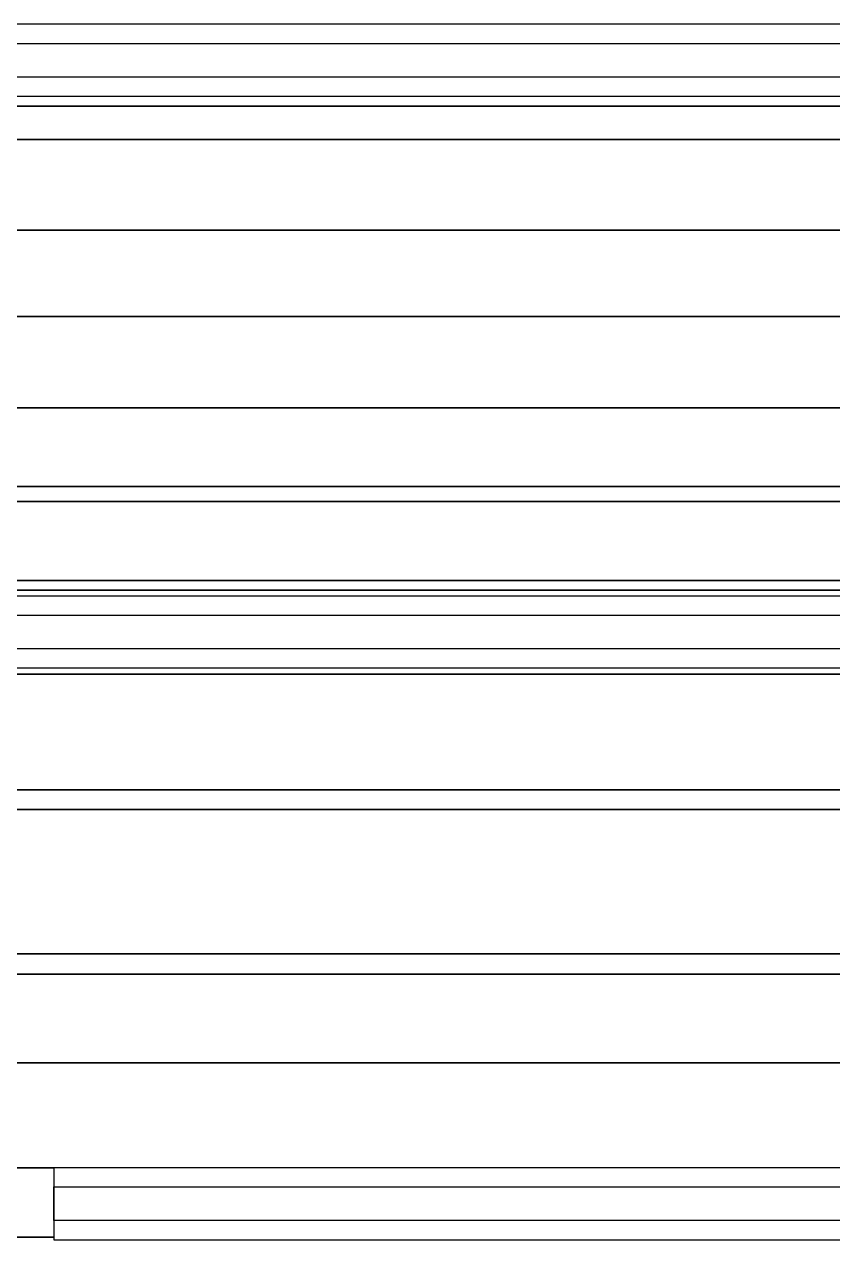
# Model space of a CAD drawing. Extents: x -3500 to 3500, y -3500 to 3500.
# Drawn here: x 841 to 1180, y 1236 to 1747 of the extents above; entities that cross this region are included whole.
import ezdxf

# ---------------------------------------------------------------- set-up
doc = ezdxf.new("R2010")
doc.units = 0
for name, color, linetype in [('L5D0', 3, 'CONTINUOUS'), ('L5D100', 7, 'CONTINUOUS'), ('L5D11', 2, 'CONTINUOUS')]:
    doc.layers.add(name, color=color, linetype=linetype)

# ---------------------------------------------------------------- blocks, each defined once
blk = doc.blocks.new('ground_main_5')
at = {"layer": 'L5D0'}
for points in [[(2334.91, 1698.2435), (577.7425, 1698.2435)], [(634.961, 1716.41), (2324.91, 1716.41)], [(2324.91, 1746.59), (634.961, 1746.59)], [(577.7425, 1698.2435), (2334.91, 1698.2435)], [(2334.91, 1623.922), (535.9925, 1623.922)], [(535.9925, 1623.922), (2334.91, 1623.922)], [(2334.91, 1552.5415), (551.266, 1552.5415)], [(551.266, 1552.5415), (2334.91, 1552.5415)], [(2334.91, 1513.103), (599.611, 1513.103)], [(1411.057, 1506.59), (634.961, 1506.59)], [(599.611, 1513.103), (2334.91, 1513.103)], [(634.961, 1476.41), (1411.057, 1476.41)], [(1501.8975, 1417.061), (-1748.597, 1417.061)], [(-1748.597, 1417.061), (1501.8975, 1417.061)], [(1508.613, 1347.8275), (-397.147, 1347.8275)], [(-397.147, 1347.8275), (1508.613, 1347.8275)], [(1411.057, 1266.59), (-2334.91, 1266.59)], [(-2334.91, 1266.59), (853.4365, 1266.59), (853.4365, 1236.41), (1411.057, 1236.41)]]:
    blk.add_lwpolyline(points, dxfattribs=at)
blk = doc.blocks.new('TOP_main_5_Cheese_100')
at = {"layer": 'L5D100'}
for points in [[(2334.91, 1712.2545), (606.5515, 1712.2545)], [(634.961, 1716.41), (2324.91, 1716.41)], [(2324.91, 1746.59), (634.961, 1746.59)], [(606.5515, 1712.2545), (2334.91, 1712.2545)], [(2334.91, 1660.152), (545.5405, 1660.152)], [(545.5405, 1660.152), (2334.91, 1660.152)], [(2334.91, 1585.6115), (537.8385, 1585.6115)], [(537.8385, 1585.6115), (2334.91, 1585.6115)], [(2334.91, 1546.3165), (555.5685, 1546.3165)], [(555.5685, 1546.3165), (2334.91, 1546.3165)], [(2334.91, 1509.037), (613.0635, 1509.037)], [(634.961, 1476.41), (1411.057, 1476.41)], [(1433.5505, 1473.826), (-1739.6825, 1473.826)], [(1411.057, 1506.59), (634.961, 1506.59)], [(613.0635, 1509.037), (2334.91, 1509.037)], [(-1739.6825, 1473.826), (1433.5505, 1473.826)], [(1497.868, 1425.209), (-1749.2515, 1425.209)], [(-1749.2515, 1425.209), (1497.868, 1425.209)], [(1509.807, 1356.3985), (262.5, 1356.3985)], [(262.5, 1356.3985), (1509.807, 1356.3985)], [(1493.5335, 1310.674), (-2334.91, 1310.674)], [(-2334.91, 1310.674), (1493.5335, 1310.674)], [(1411.057, 1266.59), (853.4365, 1266.59), (853.4365, 1237.5), (653.4365, 1237.5)], [(-2334.91, 1237.5), (853.4365, 1237.5), (853.4365, 1236.41), (1411.057, 1236.41)]]:
    blk.add_lwpolyline(points, dxfattribs=at)
blk = doc.blocks.new('TOP_main_5')
at = {"layer": 'L5D11'}
for points in [[(634.961, 1738.59), (1446.417, 1738.59), (1446.417, 1724.41), (634.961, 1724.41)], [(1411.057, 1484.41), (634.961, 1484.41)], [(634.961, 1498.59), (1411.057, 1498.59)], [(1411.057, 1244.41), (853.4365, 1244.41), (853.4365, 1258.59), (1411.057, 1258.59)]]:
    blk.add_lwpolyline(points, dxfattribs=at)
for name in ['ground_main_5', 'TOP_main_5_Cheese_100']:
    blk.add_blockref(name, (0, 0))
blk = doc.blocks.new('TOP_main')
blk.add_blockref('TOP_main_5', (0, 0))

msp = doc.modelspace()

# ---------------------------------------------------------------- block references
msp.add_blockref('TOP_main', (0, 0))

doc.saveas('drawing.dxf')
